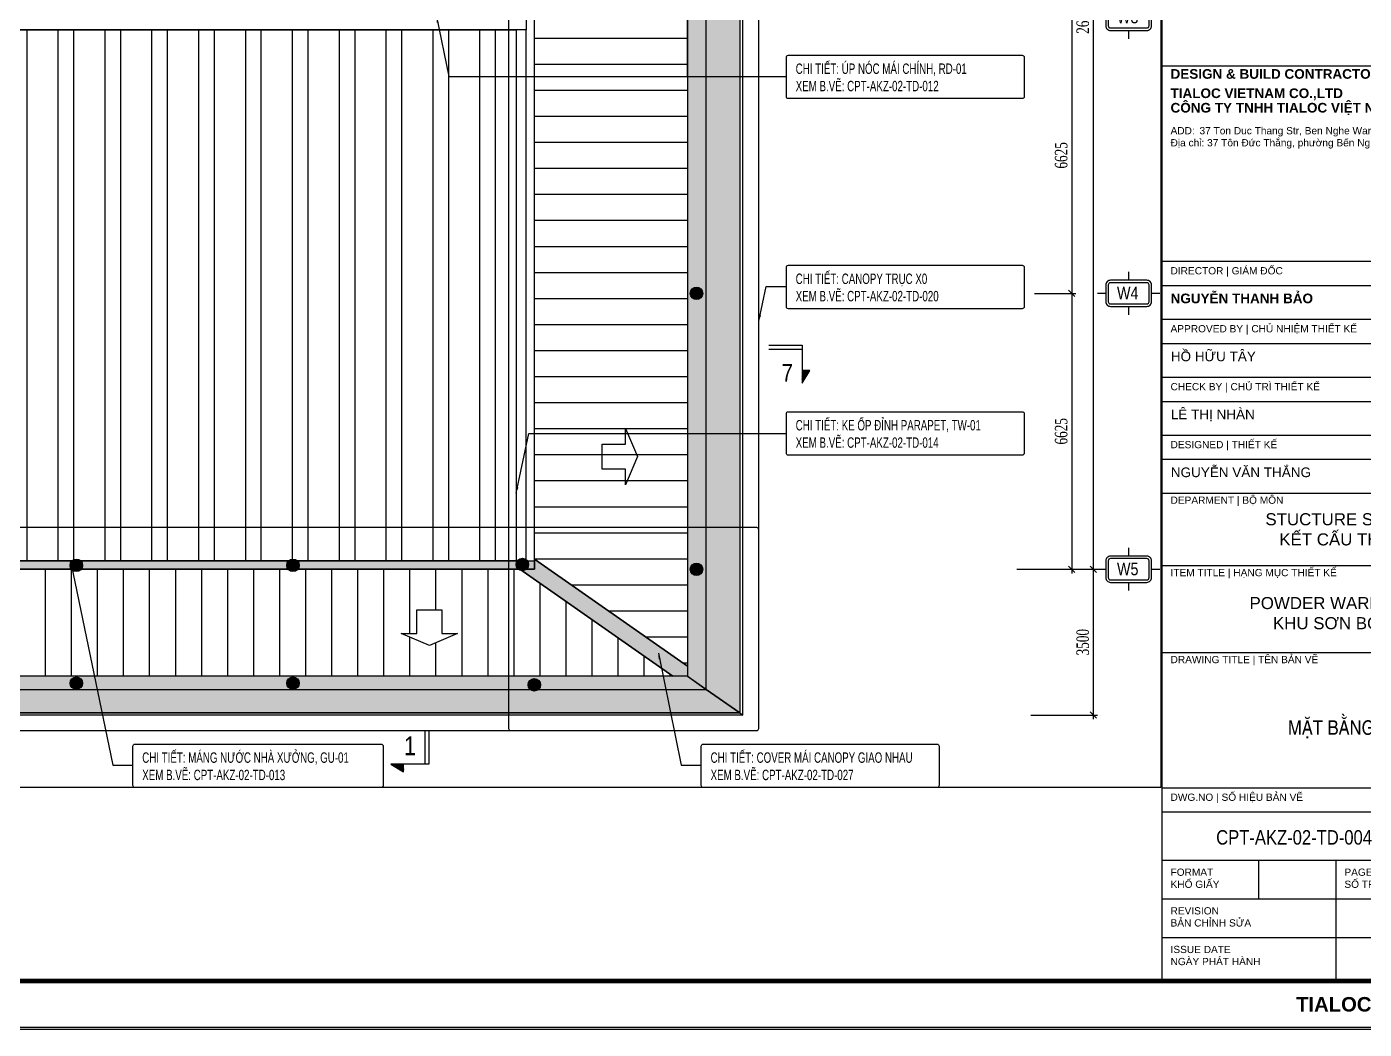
# Model space of a CAD drawing. Header units: inches. Extents: x 340055 to 349452, y -34649 to -30845.
# Drawn here: x 344496.2 to 344817.4, y -32249.5 to -32008.8 of the extents above; entities that cross this region are included whole.
import ezdxf
from ezdxf.enums import TextEntityAlignment as Align

# ---------------------------------------------------------------- set-up
doc = ezdxf.new("R2010")
doc.units = ezdxf.units.IN
doc.header["$MEASUREMENT"] = 0
for name, color, linetype in [('0 @ 1', 7, 'Continuous'), ('1', 1, 'Continuous'), ('2', 2, 'Continuous'), ('3', 3, 'Continuous'), ('7', 7, 'Continuous'), ('8', 8, 'Continuous'), ('CAUTAO', 7, 'Continuous'), ('flashing', 6, 'Continuous'), ('NET IN', 3, 'Continuous'), ('ROOFING', 4, 'Continuous'), ('XRF-A-RF PLAN$0$TITLE-TEXT', 130, 'Continuous'), ('XRF-A-RF PLAN$0$TL-Roof', 60, 'Continuous')]:
    doc.layers.add(name, color=color, linetype=linetype)
doc.layers.add('Cover text', color=7, linetype='Continuous', true_color=0x52370f)
for name, color, linetype, lineweight in [('TEXT @ 1', 7, 'Continuous', 20), ('TL-TIILE BLOCK A2$0$TL-TITLE BLOCK - TEXT @ 1', 7, 'Continuous', 25), ('TL-TIILE BLOCK A2$0$TL-TITLE BLOCK 1', 7, 'Continuous', 50), ('TL-TIILE BLOCK A2$0$TL-TITLE BLOCK 2', 7, 'Continuous', 25), ('XRF-A-RF PLAN$0$TL- Brick wall', 132, 'Continuous', 15), ('XRF-A-RF PLAN$0$TL-layout', 140, 'Continuous', 15)]:
    doc.layers.add(name, color=color, linetype=linetype, lineweight=lineweight)
doc.styles.add('hx2', font='')
doc.styles.add('ST1', font='times.ttf', dxfattribs={"width": 0.7})
doc.styles.add('ST1H', font='vnshxh.shx', dxfattribs={"width": 0.7})
doc.styles.add('TIEU DE', font='', dxfattribs={"width": 0.8})
doc.styles.add('TL-TIILE BLOCK A2$0$MEP-TEXT T.BLOCK 1', font='arial.ttf', dxfattribs={"height": 1.5})
doc.styles.add('TL-TIILE BLOCK A2$0$MEP-TEXT T.BLOCK 2', font='arial.ttf')
doc.styles.add('TL-TIILE BLOCK A2$0$MEP-TEXT T.BLOCK 3', font='arial.ttf', dxfattribs={"height": 3})
doc.styles.get('hx2').set_extended_font_data('.VnArial NarrowH')
doc.styles.get('TIEU DE').set_extended_font_data('.VnArial NarrowH')
doc.dimstyles.new('100', dxfattribs={"dimtxt": 3, "dimasz": 1.5, "dimexe": 1, "dimexo": 0, "dimgap": 1, "dimtad": 1, "dimdec": 0, "dimlfac": 100, "dimzin": 0, "dimdsep": 46, "dimtxsty": 'ST1', "dimblk": 'OBLIQUE', "dimcen": 1, "dimdle": 1, "dimclrd": 8, "dimclre": 8, "dimclrt": 3, "dimadec": 0, "dimazin": 0, "dimtfac": 1, "dimtdec": 0, "dimtix": 1, "dimtmove": 1, "dimatfit": 3, "dimfxl": 0, "dimtolj": 1, "dimtzin": 0, "dimlwd": -1, "dimlwe": -1, "dimarcsym": 0})
pattern_1 = [(45, (19831.9806, 6888.49644), (-0.2209708691, 0.6629126074), [0, -0.625])]

# ---------------------------------------------------------------- blocks, each defined once
blk = doc.blocks.new('TENTRUC')
at = {"layer": '7'}
for p, q in [((0, 8.27), (0, 10.26)), ((-7.48, 5.13), (-5.48, 5.13)), ((5.48, 5.13), (7.48, 5.13)), ((0, 0), (0, 2))]:
    blk.add_line(p, q, dxfattribs=at)
blk.add_lwpolyline([(-4.36, 8.27), (4.36, 8.27, -0.414214), (5.48, 7.14), (5.48, 3.12, -0.414214), (4.36, 2), (-4.36, 2, -0.414214), (-5.48, 3.12), (-5.48, 7.14, -0.414214)], format="xyb", close=True, dxfattribs=at)
at = {"layer": '8', "ltscale": 15}
blk.add_lwpolyline([(-4.36, 7.68), (4.36, 7.68, -0.414214), (4.9, 7.14), (4.9, 3.12, -0.414214), (4.36, 2.58), (-4.36, 2.58, -0.414214), (-4.9, 3.12), (-4.9, 7.14, -0.414214)], format="xyb", close=True, dxfattribs=at)
at = {"layer": '3', "style": 'hx2'}
blk.add_attdef('TR', text='', height=2.9, dxfattribs=at).set_placement((-0.16, 3.83), align=Align.CENTER)
blk = doc.blocks.new('_Oblique')
at = {"color": 0, "linetype": 'ByBlock', "lineweight": -2}
blk.add_line((-0.5, -0.5), (0.5, 0.5), dxfattribs=at)
blk = doc.blocks.new('*D452')
at = {"color": 8, "linetype": 'Continuous', "transparency": 16777216}
for p, q in [((344738.2, -32006.53), (344748.13, -32006.53)), ((344747.13, -32005.53), (344747.13, -32073.78)), ((344738.2, -32072.78), (344748.13, -32072.78))]:
    blk.add_line(p, q, dxfattribs=at)
at = {"layer": 'Defpoints', "color": 0, "transparency": 16777216}
for p in [(344738.2, -32006.53), (344738.2, -32072.78), (344747.13, -32072.78)]:
    blk.add_point(p, dxfattribs=at)
at = {"color": 8, "transparency": 16777216, "xscale": 1.5, "yscale": 1.5, "zscale": 1.5}
for p, rotation in [((344747.13, -32006.53), 90), ((344747.13, -32072.78), 270)]:
    blk.add_blockref('_Oblique', p, dxfattribs=dict(at, rotation=rotation))
at = {"color": 3, "transparency": 16777216, "insert": (344744.6, -32039.66), "char_height": 3, "attachment_point": 5, "rotation": 90, "style": 'ST1', "bg_fill": 3, "box_fill_scale": 1.25, "bg_fill_color": 256, "bg_fill_true_color": 13158600, "bg_fill_transparency": 0}
blk.add_mtext('\\A1;6625', dxfattribs=at)
blk = doc.blocks.new('*D453')
at = {"color": 8, "linetype": 'Continuous', "transparency": 16777216}
for p, q in [((344747.13, -32071.78), (344747.13, -32140.03)), ((344738.2, -32072.78), (344748.13, -32072.78)), ((344738.2, -32139.03), (344748.13, -32139.03))]:
    blk.add_line(p, q, dxfattribs=at)
at = {"layer": 'Defpoints', "color": 0, "transparency": 16777216}
for p in [(344738.2, -32072.78), (344738.2, -32139.03), (344747.13, -32139.03)]:
    blk.add_point(p, dxfattribs=at)
at = {"color": 8, "transparency": 16777216, "xscale": 1.5, "yscale": 1.5, "zscale": 1.5}
for p, rotation in [((344747.13, -32072.78), 90), ((344747.13, -32139.03), 270)]:
    blk.add_blockref('_Oblique', p, dxfattribs=dict(at, rotation=rotation))
at = {"color": 3, "transparency": 16777216, "insert": (344744.6, -32105.9), "char_height": 3, "attachment_point": 5, "rotation": 90, "style": 'ST1', "bg_fill": 3, "box_fill_scale": 1.25, "bg_fill_color": 256, "bg_fill_true_color": 13158600, "bg_fill_transparency": 0}
blk.add_mtext('\\A1;6625', dxfattribs=at)
blk = doc.blocks.new('*D454')
at = {"color": 8, "linetype": 'Continuous', "transparency": 16777216}
for p, q in [((344733.96, -31873.98), (344753.31, -31873.98)), ((344752.31, -31872.98), (344752.31, -32140.03)), ((344733.96, -32139.03), (344753.31, -32139.03))]:
    blk.add_line(p, q, dxfattribs=at)
at = {"layer": 'Defpoints', "color": 0, "transparency": 16777216}
for p in [(344733.96, -31873.98), (344733.96, -32139.03), (344752.31, -32139.03)]:
    blk.add_point(p, dxfattribs=at)
at = {"color": 8, "transparency": 16777216, "xscale": 1.5, "yscale": 1.5, "zscale": 1.5}
for p, rotation in [((344752.31, -31873.98), 90), ((344752.31, -32139.03), 270)]:
    blk.add_blockref('_Oblique', p, dxfattribs=dict(at, rotation=rotation))
at = {"color": 3, "transparency": 16777216, "insert": (344749.78, -32006.5), "char_height": 3, "attachment_point": 5, "rotation": 90, "style": 'ST1', "bg_fill": 3, "box_fill_scale": 1.25, "bg_fill_color": 256, "bg_fill_true_color": 13158600, "bg_fill_transparency": 0}
blk.add_mtext('\\A1;26505', dxfattribs=at)
blk = doc.blocks.new('*D455')
at = {"color": 8, "linetype": 'Continuous', "transparency": 16777216}
for p, q in [((344733.96, -32139.03), (344753.31, -32139.03)), ((344752.31, -32138.03), (344752.31, -32175.03)), ((344737.31, -32174.03), (344753.31, -32174.03))]:
    blk.add_line(p, q, dxfattribs=at)
at = {"layer": 'Defpoints', "color": 0, "transparency": 16777216}
for p in [(344733.96, -32139.03), (344737.31, -32174.03), (344752.31, -32174.03)]:
    blk.add_point(p, dxfattribs=at)
at = {"color": 8, "transparency": 16777216, "xscale": 1.5, "yscale": 1.5, "zscale": 1.5}
for p, rotation in [((344752.31, -32139.03), 90), ((344752.31, -32174.03), 270)]:
    blk.add_blockref('_Oblique', p, dxfattribs=dict(at, rotation=rotation))
at = {"color": 3, "transparency": 16777216, "insert": (344749.78, -32156.53), "char_height": 3, "attachment_point": 5, "rotation": 90, "style": 'ST1', "bg_fill": 3, "box_fill_scale": 1.25, "bg_fill_color": 256, "bg_fill_true_color": 13158600, "bg_fill_transparency": 0}
blk.add_mtext('\\A1;3500', dxfattribs=at)
blk = doc.blocks.new('MC')
at = {"layer": '2'}
h = blk.add_hatch(dxfattribs=at)
h.set_pattern_fill('ANSI31', color=256, style=0)
h.paths.add_polyline_path([(-113.47, 4283.2), (-115.93, 4283.2), (-113.47, 4279.14)])
for p, q in [((-102.86, 4291.26), (-113.47, 4291.26)), ((-113.47, 4291.26), (-113.47, 4279.14)), ((-102.86, 4290.02), (-113.47, 4290.02)), ((-113.47, 4279.14), (-115.93, 4283.2)), ((-115.93, 4283.2), (-113.47, 4283.2))]:
    blk.add_line(p, q, dxfattribs=at)
blk = doc.blocks.new('*U102')
at = {"layer": '2'}
h = blk.add_hatch(dxfattribs=at)
h.set_pattern_fill('ANSI31', color=256, scale=0.666667, angle=-90, style=0)
h.set_pattern_definition([(315, (-2846.55065, 14.311375), (0.058925565, 0.058925565), [])])
h.paths.add_polyline_path([(8.92, 89.96), (8.92, 91.6), (6.21, 89.96)])
for p, q in [((6.21, 89.96), (8.92, 91.6)), ((8.92, 91.6), (8.92, 89.96)), ((14.29, 89.96), (6.21, 89.96)), ((13.46, 82.88), (13.46, 89.96)), ((14.29, 82.88), (14.29, 89.96))]:
    blk.add_line(p, q, dxfattribs=at)
at = {"layer": '1', "xscale": -0.6666666666660603, "yscale": 0.6666666666660603, "zscale": 0.6666666666660603, "rotation": 270}
blk.add_blockref('MC', (-2846.55, -119.97), dxfattribs=at)
at = {"style": 'hx2'}
for tag, p in [('A', (10.34, 84.06)), ('B', (10.28, -193.68))]:
    blk.add_attdef(tag, text='', height=4, dxfattribs=at).set_placement(p, align=Align.CENTER)
blk = doc.blocks.new('*U104')
at = {"layer": '1', "xscale": -0.6666666666660603, "yscale": 0.6666666666660603, "zscale": 0.6666666666660603, "rotation": 270}
blk.add_blockref('MC', (-2846.55, -199.57), dxfattribs=at)
at = {"style": 'hx2'}
for tag, p in [('A', (10.34, 32.61)), ('B', (10.28, -273.28))]:
    blk.add_attdef(tag, text='', height=4, dxfattribs=at).set_placement(p, align=Align.CENTER)
blk = doc.blocks.new('kt kien truc 1')
at = {"layer": 'Defpoints', "color": 8}
blk.add_lwpolyline([(0, 0), (594, 0), (594, 420), (0, 420)], close=True, dxfattribs=at)
at = {"layer": 'TL-TIILE BLOCK A2$0$TL-TITLE BLOCK 1', "const_width": 1}
blk.add_lwpolyline([(20, 10), (579, 10), (584, 15), (584, 405), (579, 410), (20, 410), (15, 405), (15, 15)], close=True, dxfattribs=at)
at = {"layer": 'TL-TIILE BLOCK A2$0$TL-TITLE BLOCK 2'}
for p, q in [((509, 410), (509, 10)), ((509, 199.5), (584, 199.5)), ((509, 159), (584, 159)), ((509, 154), (559, 154)), ((509, 147), (584, 147)), ((509, 142), (559, 142)), ((509, 135), (584, 135)), ((509, 130), (559, 130)), ((509, 123), (584, 123)), ((509, 118), (559, 118)), ((509, 111), (584, 111)), ((509, 96), (584, 96)), ((509, 78), (584, 78)), ((509, 50), (584, 50)), ((509, 45), (584, 45)), ((509, 35), (584, 35)), ((529, 35), (529, 27)), ((545, 35), (545, 10)), ((509, 27), (584, 27)), ((509, 19), (584, 19))]:
    blk.add_line(p, q, dxfattribs=at)
at = {"layer": '0 @ 1', "attachment_point": 1}
for s, width, insert, char_height, style in [('\\pt10;{\\fArial|b1|i0|c0|p34;NGUYỄN THANH BẢO}', 32.1571, (510.79, 152.31), 2, 'TL-TIILE BLOCK A2$0$MEP-TEXT T.BLOCK 2'), ('\\pt15;{\\fArial|b1|i0|c0|p34;TIALOC CONFIDENTIAL}', 49.3859, (536.78, 6.67), 3, 'TL-TIILE BLOCK A2$0$MEP-TEXT T.BLOCK 3')]:
    blk.add_mtext_dynamic_manual_height_columns(s, width=width, gutter_width=12.5, heights=[0], dxfattribs=dict(at, insert=insert, char_height=char_height, style=style))
at = {"layer": 'TEXT @ 1', "attachment_point": 1, "style": 'TL-TIILE BLOCK A2$0$MEP-TEXT T.BLOCK 1'}
for s, width, insert, char_height in [('{\\C1;HỒ HỮU TÂY}', 50.8254, (510.84, 140.31), 2), ('{\\C1;LÊ THỊ NHÀN}', 50.8254, (510.84, 128.31), 2), ('{\\C1;NGUYỄN VĂN THẮNG}', 50.8254, (510.84, 116.31), 2), ('\\pi10.02899;{\\C1;STUCTURE STEEL \\P\\pi12.90587;KẾT CẤU THÉP}', 50.8254, (520.39, 106.84), 2.5), ('\\pi10.78205;{\\C1;POWDER WAREHOUSE\\P     KHU SƠN BỘT}', 64.0147, (516.35, 89.49), 2.5)]:
    blk.add_mtext_dynamic_manual_height_columns(s, width=width, gutter_width=15, heights=[0], dxfattribs=dict(at, insert=insert, char_height=char_height))
at = {"layer": 'TL-TIILE BLOCK A2$0$TL-TITLE BLOCK - TEXT @ 1', "attachment_point": 1}
for s, width, insert, char_height, style in [('{\\fArial|b1|i0|c0|p34;DESIGN & BUILD CONTRACTOR | TỔNG THẦU}', 66.5482, (510.78, 198.79), 2, 'TL-TIILE BLOCK A2$0$MEP-TEXT T.BLOCK 2'), ('{\\fArial|b1|i0|c0|p34;TIALOC VIETNAM CO.,LTD}', 66.5482, (510.78, 194.79), 2, 'TL-TIILE BLOCK A2$0$MEP-TEXT T.BLOCK 2'), ('{\\fArial|b1|i0|c0|p34;CÔNG TY TNHH TIALOC VIỆT NAM}', 66.5482, (510.78, 191.79), 2, 'TL-TIILE BLOCK A2$0$MEP-TEXT T.BLOCK 2'), ('ADD:^I37 Ton Duc Thang Str, Ben Nghe Ward, Dictrict 1, Ho Chi Minh City ', 70.4569, (510.78, 186.79), 1.5, 'TL-TIILE BLOCK A2$0$MEP-TEXT T.BLOCK 1'), ('Địa chỉ: 37 Tôn Đức Thắng, phường Bến Nghé, Quận 1, TP. Hồ Chí Minh', 70.522, (510.78, 184.29), 1.5, 'TL-TIILE BLOCK A2$0$MEP-TEXT T.BLOCK 1'), ('DIRECTOR | GIÁM ĐỐC', 57.2397, (510.78, 157.79), 1.5, 'TL-TIILE BLOCK A2$0$MEP-TEXT T.BLOCK 1'), ('APPROVED BY | CHỦ NHIỆM THIẾT KẾ', 57.2397, (510.78, 145.79), 1.5, 'TL-TIILE BLOCK A2$0$MEP-TEXT T.BLOCK 1'), ('CHECK BY | CHỦ TRÌ THIẾT KẾ', 50.8254, (510.78, 133.79), 1.5, 'TL-TIILE BLOCK A2$0$MEP-TEXT T.BLOCK 1'), ('DESIGNED | THIẾT KẾ', 44.9979, (510.78, 121.79), 1.5, 'TL-TIILE BLOCK A2$0$MEP-TEXT T.BLOCK 1'), ('DEPARMENT | BỘ MÔN', 63.0963, (510.78, 110.29), 1.5, 'TL-TIILE BLOCK A2$0$MEP-TEXT T.BLOCK 1'), ('ITEM TITLE | HẠNG MỤC THIẾT KẾ', 63.0963, (510.78, 95.29), 1.5, 'TL-TIILE BLOCK A2$0$MEP-TEXT T.BLOCK 1'), ('DRAWING TITLE | TÊN BẢN VẼ', 63.0963, (510.78, 77.29), 1.5, 'TL-TIILE BLOCK A2$0$MEP-TEXT T.BLOCK 1'), ('DWG.NO | SỐ HIỆU BẢN VẼ', 37.618, (510.78, 48.79), 1.5, 'TL-TIILE BLOCK A2$0$MEP-TEXT T.BLOCK 1'), ('FORMAT', 21.1246, (510.78, 33.27), 1.5, 'TL-TIILE BLOCK A2$0$MEP-TEXT T.BLOCK 1'), ('PAGE NO.', 21.1246, (546.78, 33.27), 1.5, 'TL-TIILE BLOCK A2$0$MEP-TEXT T.BLOCK 1'), ('KHỔ GIẤY', 31.0296, (510.78, 30.77), 1.5, 'TL-TIILE BLOCK A2$0$MEP-TEXT T.BLOCK 1'), ('SỐ TRANG', 31.0296, (546.78, 30.77), 1.5, 'TL-TIILE BLOCK A2$0$MEP-TEXT T.BLOCK 1'), ('REVISION', 21.1246, (510.78, 25.27), 1.5, 'TL-TIILE BLOCK A2$0$MEP-TEXT T.BLOCK 1'), ('BẢN CHỈNH SỬA', 31.0296, (510.78, 22.77), 1.5, 'TL-TIILE BLOCK A2$0$MEP-TEXT T.BLOCK 1'), ('ISSUE DATE', 21.1246, (510.78, 17.27), 1.5, 'TL-TIILE BLOCK A2$0$MEP-TEXT T.BLOCK 1'), ('NGÀY PHÁT HÀNH', 31.0296, (510.78, 14.77), 1.5, 'TL-TIILE BLOCK A2$0$MEP-TEXT T.BLOCK 1')]:
    blk.add_mtext_dynamic_manual_height_columns(s, width=width, gutter_width=15, heights=[0], dxfattribs=dict(at, insert=insert, char_height=char_height, style=style))

msp = doc.modelspace()

# ---------------------------------------------------------------- hatches: boundary and pattern name
h = msp.add_hatch()
h.set_pattern_fill('ANSI33', color=94, scale=7.5, angle=45, style=0)
h.set_pattern_definition([(90, (19831.9806, 6888.4964), (-1.875, 3e-16), []), (90, (19832.918, 6889.434), (-1.875, 3e-16), [0.9375, -0.46875])])
h.paths.add_polyline_path([(344659.3849, -32167.8986), (344667.4093, -32173.5157), (344667.4093, -31876.4044), (344659.3849, -31876.4044)])
at = {"true_color": 0xe7eb14}
h = msp.add_hatch(color=2, dxfattribs=at)
edge = h.paths.add_edge_path()
edge.add_arc((344657.0383, -32072.7802), 1.499, 0, 360)
at = {"true_color": 0xfa051e}
h = msp.add_hatch(color=1, dxfattribs=at)
edge = h.paths.add_edge_path()
edge.add_arc((344508.1407, -32138.0877), 1.499, 0, 360)
h = msp.add_hatch(color=1, dxfattribs=at)
edge = h.paths.add_edge_path()
edge.add_arc((344560.1407, -32138.0877), 1.499, 0, 360)
h = msp.add_hatch(color=1, dxfattribs=at)
edge = h.paths.add_edge_path()
edge.add_arc((344615.2151, -32137.8814), 1.499, 0, 360)
at = {"true_color": 0x26e8e5}
msp.add_hatch(color=4, dxfattribs=at).paths.add_polyline_path([(344614.6534, -32139.0277), (344618.1409, -32139.0277), (344618.1408, -32136.5863), (344654.8436, -32162.2783), (344654.8437, -32164.7101), (344651.3423, -32164.71)])
at = {"true_color": 0xe7eb14}
h = msp.add_hatch(color=2, dxfattribs=at)
edge = h.paths.add_edge_path()
edge.add_arc((344657.0383, -32139.0277), 1.499, 0, 360)
h = msp.add_hatch(color=2, dxfattribs=at)
edge = h.paths.add_edge_path()
edge.add_arc((344508.1407, -32166.3813), 1.499, 0, 360)
h = msp.add_hatch(color=2, dxfattribs=at)
edge = h.paths.add_edge_path()
edge.add_arc((344560.1407, -32166.3813), 1.499, 0, 360)
h = msp.add_hatch()
h.set_pattern_fill('ANSI33', color=94, scale=7.5, angle=135, style=0)
h.set_pattern_definition([(180, (19831.9806, 6888.4964), (-3e-16, -1.875), []), (180, (19831.043, 6889.434), (-3e-16, -1.875), [0.9375, -0.46875])])
h.paths.add_polyline_path([(344342.5145, -32167.8986), (344342.5145, -32173.5157), (344667.4093, -32173.5157), (344659.3849, -32167.8986)])
h = msp.add_hatch(color=2, dxfattribs=at)
edge = h.paths.add_edge_path()
edge.add_arc((344618.0908, -32166.77), 1.499, 0, 360)
at = {"layer": 'flashing', "true_color": 0xfa051e}
h = msp.add_hatch(dxfattribs=at)
h.set_pattern_fill('DOTS', color=1, scale=10, angle=45, style=0)
h.set_pattern_definition(pattern_1)
h.paths.add_polyline_path([(344659.3849, -32167.8986), (344659.3849, -31876.4044), (344654.8298, -31876.4044), (344654.8437, -32164.7101)])
h.paths.add_polyline_path([(344342.5145, -32167.8986), (344659.3849, -32167.8986), (344654.8298, -32164.71), (344342.5145, -32164.7101)])
h = msp.add_hatch(dxfattribs=at)
h.set_pattern_fill('DOTS', color=1, scale=10, angle=45, style=0)
h.set_pattern_definition(pattern_1)
h.paths.add_polyline_path([(344340.1413, -32137.018), (344618.1408, -32137.0276), (344618.1408, -32139.0256), (344340.1413, -32139.016)])
at = {"layer": 'ROOFING'}
h = msp.add_hatch(dxfattribs=at)
h.set_pattern_fill('ANSI31', color=3, scale=50, angle=135, style=0)
h.set_pattern_definition([(180, (19831.9806, 6888.4964), (-1e-15, -6.25), [])])
h.paths.add_polyline_path([(344654.8298, -31876.4044), (344618.1409, -31876.4044), (344618.1409, -32136.5864), (344654.8436, -32162.2783)])
h.paths.add_polyline_path([(344639.9747, -31932.6558), (344639.9747, -31928.9058), (344634.3432, -31928.9058), (344634.3432, -31922.9058), (344639.9747, -31922.9058), (344639.9747, -31919.1747), (344642.8489, -31925.9058)], flags=16)
h = msp.add_hatch(dxfattribs=at)
h.set_pattern_fill('ANSI32', color=256, scale=30, angle=45, style=0)
h.set_pattern_definition([(90, (6587.53, 3803.194), (-11.25, 2e-15), []), (90, (6591.28, 3806.944), (-11.25, 2e-15), [])])
h.paths.add_polyline_path([(344338.156, -32034.2731), (344338.156, -32009.5278), (344254.0419, -32009.5278), (344254.0419, -32034.2731)])
h.paths.add_polyline_path([(344345.8052, -32137.0275), (344613.7409, -32137.0275), (344613.7409, -32009.5278), (344345.8052, -32009.5278)])
h.paths.add_polyline_path([(344386.0668, -32060.9605, 0.41421356), (344385.0668, -32061.9605), (344385.0668, -32079.7185, 0.41421356), (344386.0668, -32080.7185), (344490.7842, -32080.7185, 0.41421356), (344491.7842, -32079.7185), (344491.7842, -32061.9605, 0.41421356), (344490.7842, -32060.9605)], flags=16)
h = msp.add_hatch(dxfattribs=at)
h.set_pattern_fill('ANSI31', color=3, scale=50, angle=45, style=0)
h.set_pattern_definition([(90, (19831.9806, 6888.4964), (-6.25, 1e-15), [])])
h.paths.add_polyline_path([(344614.6533, -32139.0277), (344342.5145, -32139.0277), (344342.5145, -32164.71), (344651.3423, -32164.71)])
h.paths.add_polyline_path([(344599.616, -32154.4184), (344592.885, -32157.2926), (344586.135, -32154.4184), (344589.885, -32154.4184), (344589.885, -32148.7869), (344595.885, -32148.7869), (344595.885, -32154.4184)], flags=16)
h.paths.add_polyline_path([(344367.7091, -32154.4184), (344360.9781, -32157.2926), (344354.2281, -32154.4184), (344357.9781, -32154.4184), (344357.9781, -32148.7869), (344363.9781, -32148.7869), (344363.9781, -32154.4184)], flags=16)

# ---------------------------------------------------------------- linework, layer by layer
at = {"color": 8}
for points in [[(344199.1894, -31839.8483), (344768.5273, -31839.8483), (344768.5273, -32191.4281), (344199.1894, -32191.4281)], [(344345.8052, -32009.5278), (344613.7409, -32009.5278), (344613.7409, -32137.0275), (344345.8052, -32137.0275)], [(344342.5145, -32139.0277), (344614.6533, -32139.0277), (344651.3423, -32164.71), (344342.5145, -32164.71)]]:
    msp.add_lwpolyline(points, close=True, dxfattribs=at)
at = {"color": 240, "true_color": 0xf90627}
for points in [[(344611.919, -31867.2101), (344611.919, -32177.2341, 0.41421356), (344612.419, -32177.7341), (344671.4876, -32177.7341, 0.41421356), (344671.9876, -32177.2341), (344671.9876, -31867.2101, 0.41421356), (344671.4876, -31866.7101), (344612.419, -31866.7101, 0.41421356)], [(344671.4876, -32129.0166), (344336.1778, -32129.0166, 0.41421356), (344335.6778, -32129.5166), (344335.6778, -32177.2341, 0.41421356), (344336.1778, -32177.7341), (344671.4876, -32177.7341, 0.41421356), (344671.9876, -32177.2341), (344671.9876, -32129.5166, 0.41421356)]]:
    msp.add_lwpolyline(points, format="xyb", close=True, dxfattribs=at)
at = {"color": 4, "true_color": 0x26e8e5}
msp.add_lwpolyline([(344618.1409, -31876.4044), (344654.8436, -31876.4044), (344654.8436, -32162.2783), (344618.1409, -32136.5864)], close=True, dxfattribs=at)
at = {"color": 94}
for points in [[(344667.4093, -32173.5157), (344659.3849, -32167.8986), (344659.3849, -31876.4044), (344667.4093, -31876.4044)], [(344342.5145, -32167.8986), (344659.3849, -32167.8986), (344667.4093, -32173.5157), (344342.5145, -32173.5157)]]:
    msp.add_lwpolyline(points, close=True, dxfattribs=at)
at = {"color": 4, "true_color": 0x26e8e5}
msp.add_lwpolyline([(344614.6534, -32139.0277), (344618.1409, -32139.0277), (344618.1408, -32136.5863), (344654.8436, -32162.2783), (344654.8437, -32164.7101), (344651.3423, -32164.71), (344614.6534, -32139.0277)], dxfattribs=at)
at = {"color": 2, "true_color": 0xe7eb14}
for centre in [(344657.0383, -32072.7802), (344657.0383, -32139.0277), (344508.1407, -32166.3813), (344560.1407, -32166.3813), (344618.0908, -32166.77)]:
    msp.add_circle(centre, 1.499, dxfattribs=at)
at = {"color": 1, "true_color": 0xfa051e}
for centre in [(344508.1407, -32138.0877), (344560.1407, -32138.0877), (344615.2151, -32137.8814)]:
    msp.add_circle(centre, 1.499, dxfattribs=at)
at = {"layer": 'CAUTAO', "color": 3}
for points in [[(344642.8489, -32111.9708), (344639.9747, -32118.7208), (344639.9747, -32114.9708), (344634.3432, -32114.9708), (344634.3432, -32108.9708), (344639.9747, -32108.9708), (344639.9747, -32105.2397), (344642.8489, -32111.9708)], [(344592.885, -32157.2926), (344586.135, -32154.4184), (344589.885, -32154.4184), (344589.885, -32148.7869), (344595.885, -32148.7869), (344595.885, -32154.4184), (344599.616, -32154.4184), (344592.885, -32157.2926)]]:
    msp.add_lwpolyline(points, dxfattribs=at)
at = {"layer": 'flashing', "color": 1, "true_color": 0xfa051e}
for points in [[(344659.3849, -32167.8986), (344659.3849, -31876.4044), (344654.8298, -31876.4044), (344654.8437, -32164.7101)], [(344340.1413, -32137.018), (344618.1408, -32137.0276), (344618.1408, -32139.0256), (344340.1413, -32139.016)], [(344342.5145, -32167.8986), (344659.3849, -32167.8986), (344654.8298, -32164.71), (344342.5145, -32164.7101)]]:
    msp.add_lwpolyline(points, close=True, dxfattribs=at)
at = {"layer": 'flashing'}
for points in [[(344668.1409, -31876.4044), (344667.4093, -31876.4044), (344667.4093, -32173.5157), (344668.1409, -32174.0277)], [(344616.1409, -32009.5278), (344249.642, -32009.5278), (344249.642, -32003.5278), (344616.1409, -32003.5278)], [(344616.1409, -32009.5278), (344613.7409, -32009.5278), (344613.7409, -32137.0277), (344616.1409, -32137.0277)], [(344340.1399, -32174.0277), (344340.1399, -32173.5157), (344667.4093, -32173.5157), (344668.1409, -32174.0277)]]:
    msp.add_lwpolyline(points, close=True, dxfattribs=at)
at = {"layer": 'XRF-A-RF PLAN$0$TITLE-TEXT', "lineweight": 0, "ltscale": 1e-09}
for p, q in [((344616.1409, -32137.0277), (344616.1409, -31876.0278)), ((344616.1409, -32137.0277), (344616.1409, -32009.5278)), ((344340.1399, -32137.0277), (344616.1409, -32137.0277)), ((344340.1399, -32137.0277), (344616.1409, -32137.0277))]:
    msp.add_line(p, q, dxfattribs=at)
at = {"layer": 'XRF-A-RF PLAN$0$TL- Brick wall', "lineweight": 0, "ltscale": 1e-09}
msp.add_line((344618.1409, -32139.0277), (344618.1409, -31874.0298), dxfattribs=at)
at = {"layer": 'XRF-A-RF PLAN$0$TL-layout', "lineweight": 0}
for p, q in [((344618.1409, -32139.0277), (344618.1409, -31874.0277)), ((344340.1399, -32139.0277), (344618.1409, -32139.0277))]:
    msp.add_line(p, q, dxfattribs=at)
at = {"layer": 'XRF-A-RF PLAN$0$TL-Roof', "lineweight": 0, "ltscale": 1e-09}
for p, q in [((344594.0195, -32009.5278), (344584.0195, -32009.5278)), ((344526.0695, -32137.0277), (344536.0695, -32137.0277)), ((344584.0195, -32137.0277), (344594.0195, -32137.0277))]:
    msp.add_line(p, q, dxfattribs=at)

# ---------------------------------------------------------------- block references
at = {"xscale": 1.125, "yscale": 1.125, "zscale": 1.125}
msp.add_blockref('*U102', (344576.6738, -31965.77), dxfattribs=at).add_auto_attribs({'B': '1', 'A': '1'})
ref = msp.add_blockref('*U104', (344372.7472, -32101.3013), dxfattribs=dict(xscale=1.125, yscale=1.125, zscale=1.125, rotation=90))
ref.add_attrib('B', '7', dxfattribs={"height": 4.2438, "style": 'hx2'}).set_placement((344680.1852, -32089.7351), align=Align.TOP_RIGHT)
at = {"layer": '3'}
ref = msp.add_blockref('TENTRUC', (344760.787, -32001.3978), dxfattribs=dict(at, xscale=-1, rotation=180))
ref.add_attrib('TR', 'w3', dxfattribs={"layer": '0', "height": 3, "style": 'hx2'}).set_placement((344760.5707, -32007.9511), align=Align.CENTER)
ref = msp.add_blockref('TENTRUC', (344760.787, -32067.6478), dxfattribs=dict(at, xscale=-1, rotation=180))
ref.add_attrib('TR', 'w4', dxfattribs={"layer": '0', "height": 3, "style": 'hx2'}).set_placement((344760.5707, -32074.2011), align=Align.CENTER)
ref = msp.add_blockref('TENTRUC', (344760.787, -32133.8953), dxfattribs=dict(at, xscale=-1, rotation=180))
ref.add_attrib('TR', 'w5', dxfattribs={"layer": '0', "height": 3, "style": 'hx2'}).set_placement((344760.5707, -32140.4486), align=Align.CENTER)

# ---------------------------------------------------------------- leaders
at = {"color": 240, "true_color": 0xf90627}
for points in [[(344594.5672, -32006.3278), (344597.5839, -32020.6965), (344678.6014, -32020.6965)], [(344671.9929, -32079.4777), (344673.7779, -32071.1307), (344678.6014, -32071.1307)], [(344506.8965, -32137.7805), (344516.8818, -32186.0811), (344521.7053, -32186.0811)], [(344647.8703, -32159.16), (344653.3479, -32186.0811), (344658.1714, -32186.0811)]]:
    msp.add_leader(points, dimstyle='100', override={"dimgap": 1, "dimtad": 0, "dimfxl": 0.18}, dxfattribs=at)

# ---------------------------------------------------------------- next in the draw order: texts
at = {"layer": '3', "char_height": 2.5, "attachment_point": 4, "style": 'ST1H', "bg_fill": 2}
for s, insert in [('\\A1;CHI TIÕT: óP NãC M¸I CHÝNH, RD-01\\PXEM b.VÏ: CPT-AKZ-02-TD-012 ', (344680.8455, -32020.951)), ('\\A1;CHI TIÕT: CANOPY TRôC X0\\PXEM b.VÏ: CPT-AKZ-02-TD-020 ', (344680.8455, -32071.3852)), ('\\A1;CHI TIÕT: KE èP §ØNH PARAPET, TW-01\\PXEM b.VÏ: CPT-AKZ-02-TD-014 ', (344680.8455, -32106.5422)), ('\\A1;CHI TIÕT: M¸NG N¦íC nhµ x\xadëng, gu-01\\PXEM b.VÏ: CPT-AKZ-02-TD-013 ', (344523.9493, -32186.3356)), ('\\A1;CHI TIÕT: COVER M¸I CANOPY GIAO NHAU\\PXEM b.VÏ: CPT-AKZ-02-TD-027 ', (344660.4154, -32186.3356))]:
    msp.add_mtext(s, dxfattribs=dict(at, insert=insert))

# ---------------------------------------------------------------- next in the draw order: dimensions: what is measured, and where the dimension line sits
at = {"color": 8}
dim = msp.add_linear_dim(base=(344747.1269, -32072.7802), p1=(344738.1996, -32006.5302), p2=(344738.1996, -32072.7802), angle=90, dimstyle='100', dxfattribs=at)
dim.commit()
dim.dimension.update_dxf_attribs({"geometry": '*D452', "text_midpoint": (344744.6009, -32039.6552)})

# ---------------------------------------------------------------- next in the draw order: linework, layer by layer
at = {"color": 240, "true_color": 0xf90627}
for points in [[(344522.2053, -32180.9934), (344581.3188, -32180.9934, -0.41421356), (344581.8188, -32181.4934), (344581.8188, -32190.9281, -0.41421356), (344581.3188, -32191.4281), (344522.2053, -32191.4281, -0.41421356), (344521.7053, -32190.9281), (344521.7053, -32181.4934, -0.41421356)], [(344658.6714, -32180.9934), (344714.781, -32180.9934, -0.41421356), (344715.281, -32181.4934), (344715.281, -32190.9281, -0.41421356), (344714.781, -32191.4281), (344658.6714, -32191.4281, -0.41421356), (344658.1714, -32190.9281), (344658.1714, -32181.4934, -0.41421356)]]:
    msp.add_lwpolyline(points, format="xyb", close=True, dxfattribs=at)

# ---------------------------------------------------------------- next in the draw order: dimensions: what is measured, and where the dimension line sits
at = {"color": 8}
dim = msp.add_linear_dim(base=(344747.1269, -32139.0277), p1=(344738.1996, -32072.7802), p2=(344738.1996, -32139.0277), angle=90, dimstyle='100', dxfattribs=at)
dim.commit()
dim.dimension.update_dxf_attribs({"geometry": '*D453', "text_midpoint": (344744.6009, -32105.904)})

# ---------------------------------------------------------------- next in the draw order: leaders
at = {"color": 240, "true_color": 0xf90627}
msp.add_leader([(344613.7409, -32120.7862), (344616.7576, -32106.4174), (344678.6014, -32106.4174)], dimstyle='100', override={"dimgap": 1, "dimtad": 0, "dimfxl": 0.18}, dxfattribs=at)

# ---------------------------------------------------------------- next in the draw order: dimensions: what is measured, and where the dimension line sits
at = {"color": 8}
dim = msp.add_linear_dim(base=(344752.3088, -32139.0277), p1=(344733.96, -31873.9798), p2=(344733.96, -32139.0277), angle=90, dimstyle='100', dxfattribs=at)
dim.commit()
dim.dimension.update_dxf_attribs({"geometry": '*D454', "text_midpoint": (344749.7829, -32006.5038)})

# ---------------------------------------------------------------- next in the draw order: linework, layer by layer
at = {"color": 240, "true_color": 0xf90627}
for points in [[(344679.1014, -32015.6088), (344735.211, -32015.6088, -0.41421356), (344735.711, -32016.1088), (344735.711, -32025.5435, -0.41421356), (344735.211, -32026.0435), (344679.1014, -32026.0435, -0.41421356), (344678.6014, -32025.5435), (344678.6014, -32016.1088, -0.41421356)], [(344679.1014, -32066.043), (344735.211, -32066.043, -0.41421356), (344735.711, -32066.543), (344735.711, -32075.9777, -0.41421356), (344735.211, -32076.4777), (344679.1014, -32076.4777, -0.41421356), (344678.6014, -32075.9777), (344678.6014, -32066.543, -0.41421356)], [(344679.1014, -32101.2001), (344735.211, -32101.2001, -0.41421356), (344735.711, -32101.7001), (344735.711, -32111.1348, -0.41421356), (344735.211, -32111.6348), (344679.1014, -32111.6348, -0.41421356), (344678.6014, -32111.1348), (344678.6014, -32101.7001, -0.41421356)]]:
    msp.add_lwpolyline(points, format="xyb", close=True, dxfattribs=at)

# ---------------------------------------------------------------- next in the draw order: dimensions: what is measured, and where the dimension line sits
at = {"color": 8}
dim = msp.add_linear_dim(base=(344752.3088, -32174.0277), p1=(344733.96, -32139.0277), p2=(344737.3139, -32174.0277), angle=90, dimstyle='100', dxfattribs=at)
dim.commit()
dim.dimension.update_dxf_attribs({"geometry": '*D455', "text_midpoint": (344749.7829, -32156.5277)})

# ---------------------------------------------------------------- next in the draw order: linework, layer by layer
at = {"layer": 'NET IN'}
msp.add_lwpolyline([(344178.5705, -31762.4377), (344867.3504, -31762.4377), (344867.3504, -32249.0382), (344178.5705, -32249.0382)], close=True, dxfattribs=at)

# ---------------------------------------------------------------- next in the draw order: block references
at = {"layer": '3'}
ref = msp.add_blockref('kt kien truc 1', (344178.5705, -32249.4537), dxfattribs=dict(at, xscale=1.159562065285868, yscale=1.159562065285868, zscale=1.159562065285868))
ref.add_attrib('TENBANVE', 'MÆT B»NG M¸I ', dxfattribs={"layer": 'Cover text', "ltscale": 0.5, "height": 3.478686, "style": 'TIEU DE'}).set_placement((344814.076, -32177.0209), align=Align.MIDDLE_CENTER)
ref.add_attrib('STT', 'CPT-AKZ-02-TD-004', dxfattribs={"layer": 'Cover text', "ltscale": 0.5, "height": 3.478686, "style": 'TIEU DE'}).set_placement((344800.5134, -32203.3883), align=Align.MIDDLE_CENTER)

doc.saveas('drawing.dxf')
